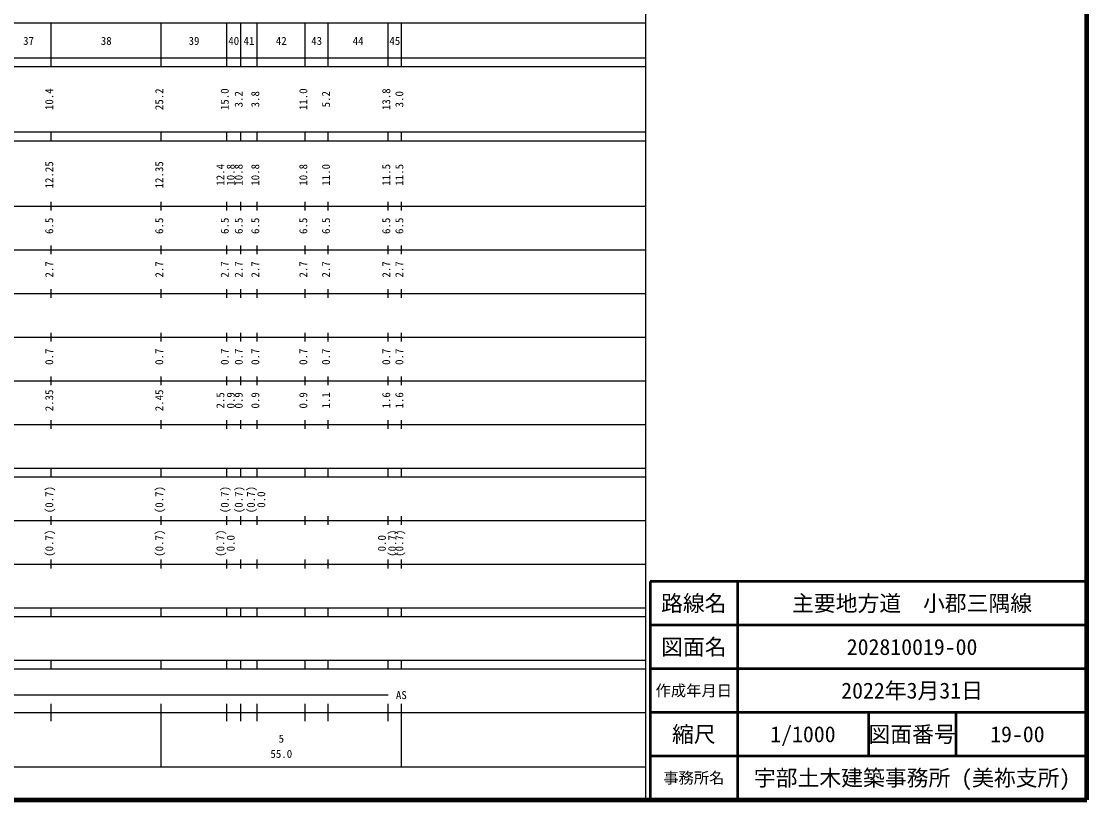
# Model space of a CAD drawing. Units: millimetres on the paper, enlarged 1000 times. Extents: x 40000 to 680000, y 20000 to 380000.
# Drawn here: x 435942 to 680000, y 20000 to 198357 of the extents above; entities that cross this region are included whole.
import ezdxf
from ezdxf.enums import TextEntityAlignment as Align

# ---------------------------------------------------------------- set-up
doc = ezdxf.new("R2010")
doc.units = ezdxf.units.MM
doc.header["$LTSCALE"] = 1000
for name, color, linetype, lineweight in [('M-TTL', 2, 'Continuous', 140), ('M-TTL-BAND', 7, 'Continuous', 25), ('M-TTL-FRAM', 2, 'Continuous', 50), ('M-TTL-LINE', 7, 'Continuous', 50)]:
    doc.layers.add(name, color=color, linetype=linetype, lineweight=lineweight)
doc.layers.add('M-TTL-TXT', color=7, linetype='Continuous')
doc.styles.add('ＭＳ ゴシック', font='')
doc.styles.get('ＭＳ ゴシック').set_extended_font_data('MS Gothic')

msp = doc.modelspace()

# ---------------------------------------------------------------- linework, layer by layer
at = {"layer": 'M-TTL'}
for p, q in [((680000, 20000), (680000, 380000)), ((40000, 20000), (680000, 20000))]:
    msp.add_line(p, q, dxfattribs=at)
at = {"layer": 'M-TTL-BAND'}
for p, q in [((579000, 20000), (579000, 370000)), ((68000, 198000), (579000, 198000)), ((442800, 188000), (442800, 198000)), ((468000, 188000), (468000, 198000)), ((483000, 188000), (483000, 198000)), ((486200, 188000), (486200, 198000)), ((490000, 188000), (490000, 198000)), ((501000, 188000), (501000, 198000)), ((506200, 188000), (506200, 198000)), ((520000, 188000), (520000, 198000)), ((523000, 188000), (523000, 198000)), ((40000, 190000), (579000, 190000)), ((40000, 188000), (579000, 188000)), ((40000, 173000), (579000, 173000)), ((40000, 171000), (579000, 171000)), ((442800, 171000), (442800, 173000)), ((468000, 171000), (468000, 173000)), ((483000, 171000), (483000, 173000)), ((486200, 171000), (486200, 173000)), ((490000, 171000), (490000, 173000)), ((501000, 171000), (501000, 173000)), ((506200, 171000), (506200, 173000)), ((520000, 171000), (520000, 173000)), ((523000, 171000), (523000, 173000)), ((442800, 155000), (442800, 157000)), ((468000, 155000), (468000, 157000)), ((483000, 155000), (483000, 157000)), ((486200, 155000), (486200, 157000)), ((490000, 155000), (490000, 157000)), ((501000, 155000), (501000, 157000)), ((506200, 155000), (506200, 157000)), ((520000, 155000), (520000, 157000)), ((523000, 155000), (523000, 157000)), ((40000, 156000), (579000, 156000)), ((442800, 145000), (442800, 147000)), ((468000, 145000), (468000, 147000)), ((483000, 145000), (483000, 147000)), ((486200, 145000), (486200, 147000)), ((490000, 145000), (490000, 147000)), ((501000, 145000), (501000, 147000)), ((506200, 145000), (506200, 147000)), ((520000, 145000), (520000, 147000)), ((523000, 145000), (523000, 147000)), ((46000, 146000), (579000, 146000)), ((442800, 135000), (442800, 137000)), ((468000, 135000), (468000, 137000)), ((483000, 135000), (483000, 137000)), ((486200, 135000), (486200, 137000)), ((490000, 135000), (490000, 137000)), ((501000, 135000), (501000, 137000)), ((506200, 135000), (506200, 137000)), ((520000, 135000), (520000, 137000)), ((523000, 135000), (523000, 137000)), ((52000, 136000), (579000, 136000)), ((442800, 125000), (442800, 127000)), ((468000, 125000), (468000, 127000)), ((483000, 125000), (483000, 127000)), ((486200, 125000), (486200, 127000)), ((490000, 125000), (490000, 127000)), ((501000, 125000), (501000, 127000)), ((506200, 125000), (506200, 127000)), ((520000, 125000), (520000, 127000)), ((523000, 125000), (523000, 127000)), ((46000, 126000), (579000, 126000)), ((52000, 116000), (579000, 116000)), ((442800, 115000), (442800, 117000)), ((468000, 115000), (468000, 117000)), ((483000, 115000), (483000, 117000)), ((486200, 115000), (486200, 117000)), ((490000, 115000), (490000, 117000)), ((501000, 115000), (501000, 117000)), ((506200, 115000), (506200, 117000)), ((520000, 115000), (520000, 117000)), ((523000, 115000), (523000, 117000)), ((46000, 106000), (579000, 106000)), ((442800, 105000), (442800, 107000)), ((468000, 105000), (468000, 107000)), ((483000, 105000), (483000, 107000)), ((486200, 105000), (486200, 107000)), ((490000, 105000), (490000, 107000)), ((501000, 105000), (501000, 107000)), ((506200, 105000), (506200, 107000)), ((520000, 105000), (520000, 107000)), ((523000, 105000), (523000, 107000)), ((40000, 96000), (579000, 96000)), ((442800, 94000), (442800, 96000)), ((468000, 94000), (468000, 96000)), ((483000, 94000), (483000, 96000)), ((486200, 94000), (486200, 96000)), ((490000, 94000), (490000, 96000)), ((501000, 94000), (501000, 96000)), ((506200, 94000), (506200, 96000)), ((520000, 94000), (520000, 96000)), ((523000, 94000), (523000, 96000)), ((40000, 94000), (579000, 94000)), ((49000, 84000), (579000, 84000)), ((442800, 83000), (442800, 85000)), ((468000, 83000), (468000, 85000)), ((483000, 83000), (483000, 85000)), ((486200, 83000), (486200, 85000)), ((490000, 83000), (490000, 85000)), ((501000, 83000), (501000, 85000)), ((506200, 83000), (506200, 85000)), ((520000, 83000), (520000, 85000)), ((523000, 83000), (523000, 85000)), ((40000, 74000), (579000, 74000)), ((442800, 73000), (442800, 75000)), ((468000, 73000), (468000, 75000)), ((483000, 73000), (483000, 75000)), ((486200, 73000), (486200, 75000)), ((490000, 73000), (490000, 75000)), ((501000, 73000), (501000, 75000)), ((506200, 73000), (506200, 75000)), ((520000, 73000), (520000, 75000)), ((523000, 73000), (523000, 75000)), ((40000, 64000), (579000, 64000)), ((442800, 62000), (442800, 64000)), ((468000, 62000), (468000, 64000)), ((483000, 62000), (483000, 64000)), ((486200, 62000), (486200, 64000)), ((490000, 62000), (490000, 64000)), ((501000, 62000), (501000, 64000)), ((506200, 62000), (506200, 64000)), ((520000, 62000), (520000, 64000)), ((523000, 62000), (523000, 64000)), ((40000, 62000), (579000, 62000)), ((40000, 52000), (579000, 52000)), ((442800, 50000), (442800, 52000)), ((468000, 50000), (468000, 52000)), ((483000, 50000), (483000, 52000)), ((486200, 50000), (486200, 52000)), ((490000, 50000), (490000, 52000)), ((501000, 50000), (501000, 52000)), ((506200, 50000), (506200, 52000)), ((520000, 50000), (520000, 52000)), ((523000, 50000), (523000, 52000)), ((40000, 50000), (579000, 50000)), ((71000, 44000), (520000, 44000)), ((442800, 38000), (442800, 42000)), ((468000, 27500), (468000, 42000)), ((483000, 38000), (483000, 42000)), ((486200, 38000), (486200, 42000)), ((490000, 38000), (490000, 42000)), ((501000, 38000), (501000, 42000)), ((506200, 38000), (506200, 42000)), ((520000, 38000), (520000, 42000)), ((523000, 27500), (523000, 42000)), ((40000, 40000), (579000, 40000)), ((68000, 27500), (579000, 27500))]:
    msp.add_line(p, q, dxfattribs=at)
at = {"layer": 'M-TTL-FRAM'}
for p, q in [((680000, 70000), (580000, 70000)), ((580000, 70000), (580000, 20000))]:
    msp.add_line(p, q, dxfattribs=at)
at = {"layer": 'M-TTL-LINE'}
for p, q in [((600000, 70000), (600000, 20000)), ((680000, 60000), (580000, 60000)), ((680000, 50000), (580000, 50000)), ((680000, 40000), (580000, 40000)), ((630000, 40000), (630000, 30000)), ((650000, 40000), (650000, 30000)), ((680000, 30000), (580000, 30000))]:
    msp.add_line(p, q, dxfattribs=at)

# ---------------------------------------------------------------- texts
at = {"layer": 'M-TTL-BAND', "style": 'ＭＳ ゴシック'}
for s, p in [('37', (437600, 192405)), ('38', (455400, 192405)), ('39', (475500, 192405)), ('40', (484600, 192405)), ('41', (488100, 192405)), ('42', (495500, 192405)), ('43', (503600, 192405)), ('44', (513100, 192405)), ('45', (521500, 192405)), ('AS', (523000, 42500)), ('5', (495500, 32523)), ('55.0', (495500, 29033))]:
    msp.add_text(s, height=1833, dxfattribs=at).set_placement(p, align=Align.BOTTOM_CENTER)
for s, p in [('10.4', (443800, 180500)), ('25.2', (469000, 180500)), ('15.0', (484000, 180500)), ('3.2', (487200, 180500)), ('3.8', (491000, 180500)), ('11.0', (502000, 180500)), ('5.2', (507200, 180500)), ('13.8', (521000, 180500)), ('3.0', (524000, 180500)), ('12.25', (443800, 163174)), ('12.35', (469000, 163174)), ('12.4', (483000, 163174)), ('10.8', (485370, 163174)), ('10.8', (487200, 163174)), ('10.8', (491000, 163174)), ('10.8', (502000, 163174)), ('11.0', (507200, 163174)), ('11.5', (521000, 163174)), ('11.5', (524000, 163174)), ('6.5', (443800, 151500)), ('6.5', (469000, 151500)), ('6.5', (484000, 151500)), ('6.5', (487200, 151500)), ('6.5', (491000, 151500)), ('6.5', (502000, 151500)), ('6.5', (507200, 151500)), ('6.5', (521000, 151500)), ('6.5', (524000, 151500)), ('2.7', (443800, 141500)), ('2.7', (469000, 141500)), ('2.7', (484000, 141500)), ('2.7', (487200, 141500)), ('2.7', (491000, 141500)), ('2.7', (502000, 141500)), ('2.7', (507200, 141500)), ('2.7', (521000, 141500)), ('2.7', (524000, 141500)), ('0.7', (443800, 121500)), ('0.7', (469000, 121500)), ('0.7', (484000, 121500)), ('0.7', (487200, 121500)), ('0.7', (491000, 121500)), ('0.7', (502000, 121500)), ('0.7', (507200, 121500)), ('0.7', (521000, 121500)), ('0.7', (524000, 121500)), ('2.35', (443800, 111500)), ('2.45', (469000, 111500)), ('2.5', (483000, 111500)), ('0.9', (485370, 111500)), ('0.9', (487200, 111500)), ('0.9', (491000, 111500)), ('0.9', (502000, 111500)), ('1.1', (507200, 111500)), ('1.6', (521000, 111500)), ('1.6', (524000, 111500)), ('(0.7)', (443800, 88764)), ('(0.7)', (469000, 88764)), ('(0.7)', (484000, 88764)), ('(0.7)', (487200, 88764)), ('(0.7)', (490000, 88764)), ('0.0', (492370, 88764)), ('(0.7)', (443800, 78764)), ('(0.7)', (469000, 78764)), ('(0.7)', (483000, 78764)), ('(0.7)', (522370, 78764)), ('(0.7)', (524000, 78764)), ('0.0', (485370, 78764)), ('0.0', (520000, 78764))]:
    msp.add_text(s, height=1833, rotation=90, dxfattribs=at).set_placement(p, align=Align.BOTTOM_CENTER)
at = {"layer": 'M-TTL-TXT', "style": 'ＭＳ ゴシック'}
for s, height, p in [('路線名', 3666, (590000, 65000)), ('路線名', 3666, (590000, 65000)), ('主要地方道\u3000小郡三隅線', 3666, (640000, 65000)), ('図面名', 3666, (590000, 55000)), ('図面名', 3666, (590000, 55000)), ('202810019-00', 3666, (640000, 55000)), ('作成年月日', 2566, (590000, 45000)), ('作成年月日', 2566, (590000, 45000)), ('2022年3月31日', 3666, (640000, 45000)), ('縮尺', 3666, (590000, 35000)), ('縮尺', 3666, (590000, 35000)), ('1/1000', 3666, (615000, 35000)), ('図面番号', 3666, (640000, 35000)), ('図面番号', 3666, (640000, 35000)), ('19-00', 3666, (664125, 35000)), ('宇部土木建築事務所 (美祢支所)', 3666, (640000, 25000)), ('事務所名', 2566, (590000, 25000)), ('事務所名', 2566, (590000, 25000))]:
    msp.add_text(s, height=height, dxfattribs=at).set_placement(p, align=Align.MIDDLE_CENTER)

doc.saveas('drawing.dxf')
